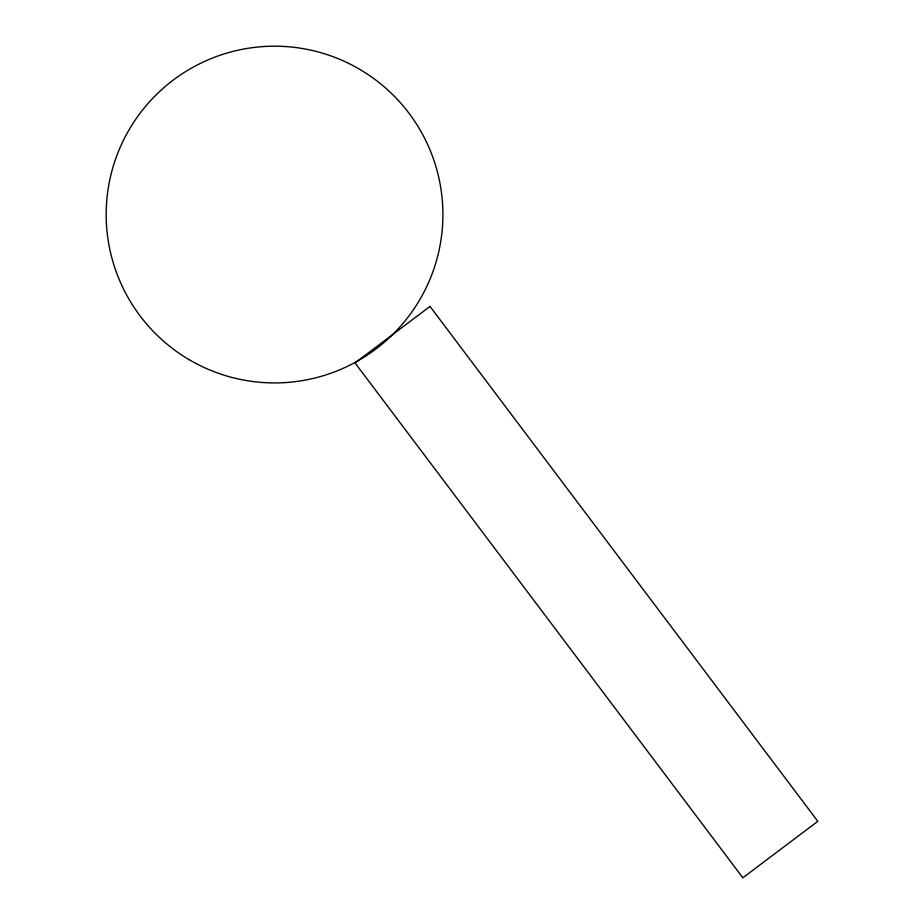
<?xml version="1.0" encoding="UTF-8"?>
<svg xmlns="http://www.w3.org/2000/svg" width="924" height="924" viewBox="0 0 924 924"><rect width="100%" height="100%" fill="white"/><g stroke="black" fill="none" stroke-linecap="round" stroke-linejoin="round"><path stroke-width="1.39" d="M430.007 306.433L355.024 362.913L742.838 877.8L817.821 821.321L430.007 306.433M189.05 359.609A168.364 168.364 0 0 0 442.896 216.066A168.364 168.364 0 0 0 191.661 68.006A168.364 168.364 0 0 0 189.05 359.609"/></g></svg>
